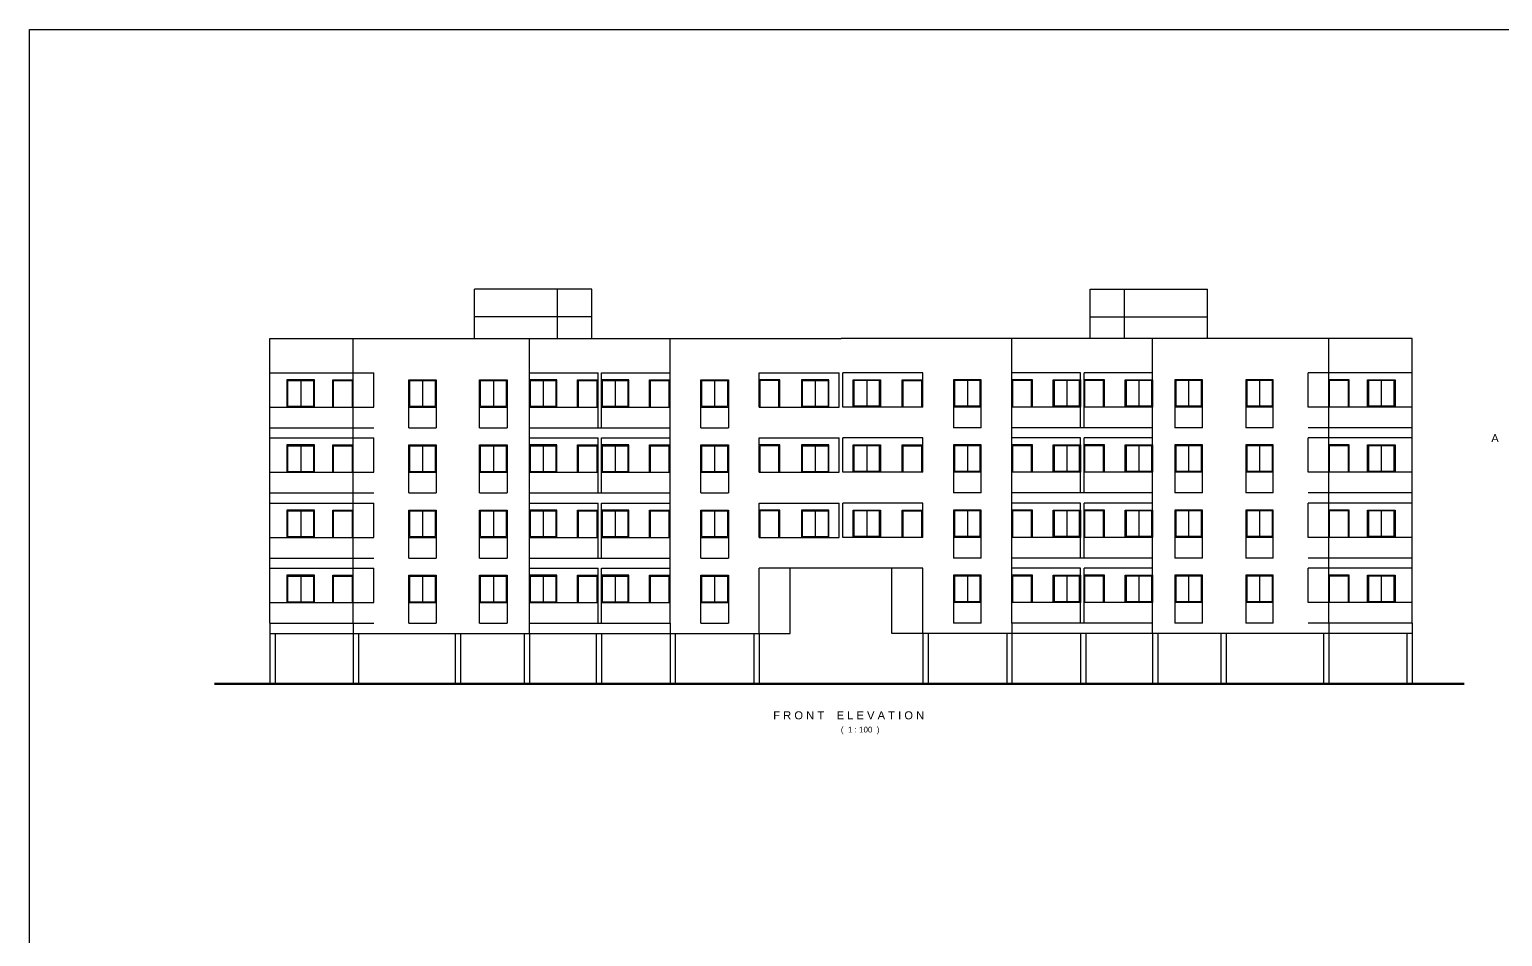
# Model space of a CAD drawing. Header units: inches. Extents: x -539 to 236, y -91 to 352.
# Drawn here: x -539 to -178.9, y 130.8 to 352.5 of the extents above; entities that cross this region are included whole.
import ezdxf

# ---------------------------------------------------------------- set-up
doc = ezdxf.new("R2010")
doc.units = ezdxf.units.IN
doc.header["$LTSCALE"] = 5
doc.header["$MEASUREMENT"] = 0
doc.styles.add('ROMANS', font='arial.ttf')
doc.styles.add('style1', font='swissk.ttf')

msp = doc.modelspace()

# ---------------------------------------------------------------- linework, layer by layer
at = {"color": 7, "lineweight": 25}
for p, q in [((-401.55, 288.97), (-430.2, 288.97)), ((-430.2, 276.95), (-430.2, 288.97)), ((-409.94, 276.95), (-409.94, 288.97)), ((-401.55, 276.95), (-401.55, 288.97)), ((-279.71, 288.97), (-251.06, 288.97)), ((-279.71, 276.95), (-279.71, 288.97)), ((-271.32, 276.95), (-271.32, 288.97)), ((-251.06, 276.95), (-251.06, 288.97)), ((-401.55, 282.26), (-430.2, 282.26)), ((-279.71, 282.26), (-251.06, 282.26)), ((-480.24, 255.15), (-480.24, 276.95)), ((-480.24, 276.95), (-340.63, 276.95)), ((-459.84, 255.15), (-459.84, 276.95)), ((-416.8, 268.56), (-416.8, 276.95)), ((-382.42, 255.15), (-382.42, 276.95)), ((-201.02, 276.95), (-340.63, 276.95)), ((-298.84, 255.15), (-298.84, 276.95)), ((-264.46, 268.56), (-264.46, 276.95)), ((-221.42, 255.15), (-221.42, 276.95)), ((-201.02, 255.15), (-201.02, 276.95)), ((-480.24, 268.56), (-454.81, 268.56)), ((-469.34, 266.88), (-476.05, 266.88)), ((-476.05, 266.88), (-476.05, 260.18)), ((-475.83, 260.4), (-475.83, 266.66)), ((-475.83, 266.66), (-469.57, 266.66)), ((-472.7, 266.66), (-472.7, 260.4)), ((-469.57, 266.66), (-469.57, 260.4)), ((-469.34, 260.18), (-469.34, 266.88)), ((-464.87, 266.88), (-459.84, 266.88)), ((-464.87, 260.18), (-464.87, 266.88)), ((-464.65, 266.66), (-460.06, 266.66)), ((-464.65, 260.18), (-464.65, 266.66)), ((-460.06, 260.18), (-460.06, 266.66)), ((-454.81, 260.18), (-454.81, 268.56)), ((-446.28, 255.15), (-446.28, 266.88)), ((-446.28, 266.88), (-439.58, 266.88)), ((-446.06, 260.4), (-446.06, 266.66)), ((-446.06, 266.66), (-439.8, 266.66)), ((-442.93, 266.66), (-442.93, 260.4)), ((-439.8, 266.66), (-439.8, 260.4)), ((-439.58, 266.88), (-439.58, 255.15)), ((-428.96, 255.15), (-428.96, 266.88)), ((-428.96, 266.88), (-422.25, 266.88)), ((-428.73, 260.4), (-428.73, 266.66)), ((-428.73, 266.66), (-422.47, 266.66)), ((-425.6, 266.66), (-425.6, 260.4)), ((-422.47, 266.66), (-422.47, 260.4)), ((-422.25, 266.88), (-422.25, 255.15)), ((-416.8, 268.56), (-400.03, 268.56)), ((-416.8, 255.15), (-416.8, 268.56)), ((-410.09, 266.88), (-416.8, 266.88)), ((-416.8, 266.88), (-416.8, 260.18)), ((-416.57, 260.4), (-416.57, 266.66)), ((-416.57, 266.66), (-410.31, 266.66)), ((-413.44, 266.66), (-413.44, 260.4)), ((-410.31, 266.66), (-410.31, 260.4)), ((-410.09, 260.18), (-410.09, 266.88)), ((-405.06, 266.88), (-400.03, 266.88)), ((-405.06, 260.18), (-405.06, 266.88)), ((-404.83, 266.66), (-400.25, 266.66)), ((-404.83, 260.18), (-404.83, 266.66)), ((-400.25, 260.18), (-400.25, 266.66)), ((-400.03, 255.15), (-400.03, 268.56)), ((-399.19, 268.56), (-382.42, 268.56)), ((-399.19, 255.15), (-399.19, 268.56)), ((-392.48, 266.88), (-399.19, 266.88)), ((-399.19, 266.88), (-399.19, 260.18)), ((-398.96, 260.4), (-398.96, 266.66)), ((-398.96, 266.66), (-392.7, 266.66)), ((-395.83, 266.66), (-395.83, 260.4)), ((-392.7, 266.66), (-392.7, 260.4)), ((-392.48, 260.18), (-392.48, 266.88)), ((-387.45, 266.88), (-382.42, 266.88)), ((-387.45, 260.18), (-387.45, 266.88)), ((-387.22, 266.66), (-382.64, 266.66)), ((-387.22, 260.18), (-387.22, 266.66)), ((-382.64, 260.18), (-382.64, 266.66)), ((-374.87, 255.15), (-374.87, 266.88)), ((-374.87, 266.88), (-368.16, 266.88)), ((-374.65, 260.4), (-374.65, 266.66)), ((-374.65, 266.66), (-368.39, 266.66)), ((-371.52, 266.66), (-371.52, 260.4)), ((-368.39, 266.66), (-368.39, 260.4)), ((-368.16, 266.88), (-368.16, 255.15)), ((-360.62, 260.18), (-360.62, 268.56)), ((-360.62, 268.56), (-341.05, 268.56)), ((-355.58, 266.88), (-360.62, 266.88)), ((-355.81, 266.66), (-360.39, 266.66)), ((-360.39, 260.18), (-360.39, 266.66)), ((-355.81, 260.18), (-355.81, 266.66)), ((-355.58, 260.18), (-355.58, 266.88)), ((-343.57, 266.88), (-350.27, 266.88)), ((-350.27, 266.88), (-350.27, 260.18)), ((-350.05, 260.4), (-350.05, 266.66)), ((-350.05, 266.66), (-343.79, 266.66)), ((-346.92, 266.66), (-346.92, 260.4)), ((-343.79, 266.66), (-343.79, 260.4)), ((-343.57, 260.18), (-343.57, 266.88)), ((-341.05, 260.18), (-341.05, 268.56)), ((-340.21, 260.18), (-340.21, 268.56)), ((-320.65, 268.56), (-340.21, 268.56)), ((-337.7, 260.18), (-337.7, 266.88)), ((-337.7, 266.88), (-330.99, 266.88)), ((-331.21, 266.66), (-337.47, 266.66)), ((-337.47, 266.66), (-337.47, 260.4)), ((-334.34, 266.66), (-334.34, 260.4)), ((-331.21, 260.4), (-331.21, 266.66)), ((-330.99, 266.88), (-330.99, 260.18)), ((-325.68, 266.88), (-320.65, 266.88)), ((-325.68, 260.18), (-325.68, 266.88)), ((-325.45, 266.66), (-320.87, 266.66)), ((-325.45, 260.18), (-325.45, 266.66)), ((-320.87, 260.18), (-320.87, 266.66)), ((-320.65, 260.18), (-320.65, 268.56)), ((-306.39, 266.88), (-313.1, 266.88)), ((-313.1, 266.88), (-313.1, 255.15)), ((-306.61, 266.66), (-312.88, 266.66)), ((-312.88, 266.66), (-312.88, 260.4)), ((-309.74, 266.66), (-309.74, 260.4)), ((-306.61, 260.4), (-306.61, 266.66)), ((-306.39, 255.15), (-306.39, 266.88)), ((-282.07, 268.56), (-298.84, 268.56)), ((-293.81, 266.88), (-298.84, 266.88)), ((-294.04, 266.66), (-298.62, 266.66)), ((-298.62, 260.18), (-298.62, 266.66)), ((-294.04, 260.18), (-294.04, 266.66)), ((-293.81, 260.18), (-293.81, 266.88)), ((-288.78, 260.18), (-288.78, 266.88)), ((-288.78, 266.88), (-282.07, 266.88)), ((-282.3, 266.66), (-288.56, 266.66)), ((-288.56, 266.66), (-288.56, 260.4)), ((-285.43, 266.66), (-285.43, 260.4)), ((-282.3, 260.4), (-282.3, 266.66)), ((-282.07, 255.15), (-282.07, 268.56)), ((-282.07, 266.88), (-282.07, 260.18)), ((-264.46, 268.56), (-281.23, 268.56)), ((-281.23, 255.15), (-281.23, 268.56)), ((-276.2, 266.88), (-281.23, 266.88)), ((-276.43, 266.66), (-281.01, 266.66)), ((-281.01, 260.18), (-281.01, 266.66)), ((-276.43, 260.18), (-276.43, 266.66)), ((-276.2, 260.18), (-276.2, 266.88)), ((-271.17, 260.18), (-271.17, 266.88)), ((-271.17, 266.88), (-264.46, 266.88)), ((-264.69, 266.66), (-270.95, 266.66)), ((-270.95, 266.66), (-270.95, 260.4)), ((-267.82, 266.66), (-267.82, 260.4)), ((-264.69, 260.4), (-264.69, 266.66)), ((-264.46, 255.15), (-264.46, 268.56)), ((-264.46, 266.88), (-264.46, 260.18)), ((-252.31, 266.88), (-259.01, 266.88)), ((-259.01, 266.88), (-259.01, 255.15)), ((-252.53, 266.66), (-258.79, 266.66)), ((-258.79, 266.66), (-258.79, 260.4)), ((-255.66, 266.66), (-255.66, 260.4)), ((-252.53, 260.4), (-252.53, 266.66)), ((-252.31, 255.15), (-252.31, 266.88)), ((-234.98, 266.88), (-241.68, 266.88)), ((-241.68, 266.88), (-241.68, 255.15)), ((-235.2, 266.66), (-241.46, 266.66)), ((-241.46, 266.66), (-241.46, 260.4)), ((-238.33, 266.66), (-238.33, 260.4)), ((-235.2, 260.4), (-235.2, 266.66)), ((-234.98, 255.15), (-234.98, 266.88)), ((-201.02, 268.56), (-226.45, 268.56)), ((-226.45, 260.18), (-226.45, 268.56)), ((-216.39, 266.88), (-221.42, 266.88)), ((-216.61, 266.66), (-221.2, 266.66)), ((-221.2, 260.18), (-221.2, 266.66)), ((-216.61, 260.18), (-216.61, 266.66)), ((-216.39, 260.18), (-216.39, 266.88)), ((-211.92, 260.18), (-211.92, 266.88)), ((-211.92, 266.88), (-205.21, 266.88)), ((-205.43, 266.66), (-211.69, 266.66)), ((-211.69, 266.66), (-211.69, 260.4)), ((-208.56, 266.66), (-208.56, 260.4)), ((-205.43, 260.4), (-205.43, 266.66)), ((-205.21, 266.88), (-205.21, 260.18)), ((-480.24, 260.18), (-454.81, 260.18)), ((-475.83, 260.4), (-469.57, 260.4)), ((-446.28, 260.18), (-439.58, 260.18)), ((-446.06, 260.4), (-439.8, 260.4)), ((-428.96, 260.18), (-422.25, 260.18)), ((-428.73, 260.4), (-422.47, 260.4)), ((-416.8, 260.18), (-400.03, 260.18)), ((-416.57, 260.4), (-410.31, 260.4)), ((-399.19, 260.18), (-382.42, 260.18)), ((-398.96, 260.4), (-392.7, 260.4)), ((-374.87, 260.18), (-368.16, 260.18)), ((-374.65, 260.4), (-368.39, 260.4)), ((-360.62, 260.18), (-341.05, 260.18)), ((-350.05, 260.4), (-343.79, 260.4)), ((-320.65, 260.18), (-340.21, 260.18)), ((-331.21, 260.4), (-337.47, 260.4)), ((-306.39, 260.18), (-313.1, 260.18)), ((-306.61, 260.4), (-312.88, 260.4)), ((-282.07, 260.18), (-298.84, 260.18)), ((-282.3, 260.4), (-288.56, 260.4)), ((-264.46, 260.18), (-281.23, 260.18)), ((-264.69, 260.4), (-270.95, 260.4)), ((-252.31, 260.18), (-259.01, 260.18)), ((-252.53, 260.4), (-258.79, 260.4)), ((-234.98, 260.18), (-241.68, 260.18)), ((-235.2, 260.4), (-241.46, 260.4)), ((-201.02, 260.18), (-226.45, 260.18)), ((-205.43, 260.4), (-211.69, 260.4)), ((-480.24, 239.21), (-480.24, 255.15)), ((-480.24, 255.15), (-454.81, 255.15)), ((-480.24, 252.63), (-454.81, 252.63)), ((-459.84, 239.21), (-459.84, 255.15)), ((-454.81, 244.24), (-454.81, 252.63)), ((-446.28, 255.15), (-439.58, 255.15)), ((-428.96, 255.15), (-422.25, 255.15)), ((-416.8, 252.63), (-416.8, 255.15)), ((-416.8, 255.15), (-382.42, 255.15)), ((-416.8, 252.63), (-400.03, 252.63)), ((-416.8, 239.21), (-416.8, 252.63)), ((-400.03, 239.21), (-400.03, 252.63)), ((-399.19, 252.63), (-382.42, 252.63)), ((-399.19, 239.21), (-399.19, 252.63)), ((-382.42, 239.21), (-382.42, 255.15)), ((-374.87, 255.15), (-368.16, 255.15)), ((-360.62, 244.24), (-360.62, 252.63)), ((-360.62, 252.63), (-341.05, 252.63)), ((-341.05, 244.24), (-341.05, 252.63)), ((-320.65, 252.63), (-340.21, 252.63)), ((-340.21, 244.24), (-340.21, 252.63)), ((-320.65, 244.24), (-320.65, 252.63)), ((-306.39, 255.15), (-313.1, 255.15)), ((-298.84, 239.21), (-298.84, 255.15)), ((-264.46, 255.15), (-298.84, 255.15)), ((-282.07, 252.63), (-298.84, 252.63)), ((-282.07, 239.21), (-282.07, 252.63)), ((-264.46, 252.63), (-281.23, 252.63)), ((-281.23, 239.21), (-281.23, 252.63)), ((-264.46, 252.63), (-264.46, 255.15)), ((-264.46, 239.21), (-264.46, 252.63)), ((-252.31, 255.15), (-259.01, 255.15)), ((-234.98, 255.15), (-241.68, 255.15)), ((-201.02, 255.15), (-226.45, 255.15)), ((-201.02, 252.63), (-226.45, 252.63)), ((-226.45, 244.24), (-226.45, 252.63)), ((-221.42, 239.21), (-221.42, 255.15)), ((-201.02, 239.21), (-201.02, 255.15)), ((-469.34, 250.95), (-476.05, 250.95)), ((-476.05, 250.95), (-476.05, 244.24)), ((-475.83, 244.47), (-475.83, 250.73)), ((-475.83, 250.73), (-469.57, 250.73)), ((-472.7, 250.73), (-472.7, 244.47)), ((-469.57, 250.73), (-469.57, 244.47)), ((-469.34, 244.24), (-469.34, 250.95)), ((-464.87, 250.95), (-459.84, 250.95)), ((-464.87, 244.24), (-464.87, 250.95)), ((-464.65, 250.73), (-460.06, 250.73)), ((-464.65, 244.24), (-464.65, 250.73)), ((-460.06, 244.24), (-460.06, 250.73)), ((-446.28, 239.21), (-446.28, 250.95)), ((-446.28, 250.95), (-439.58, 250.95)), ((-446.06, 244.47), (-446.06, 250.73)), ((-446.06, 250.73), (-439.8, 250.73)), ((-442.93, 250.73), (-442.93, 244.47)), ((-439.8, 250.73), (-439.8, 244.47)), ((-439.58, 250.95), (-439.58, 239.21)), ((-428.96, 239.21), (-428.96, 250.95)), ((-428.96, 250.95), (-422.25, 250.95)), ((-428.73, 244.47), (-428.73, 250.73)), ((-428.73, 250.73), (-422.47, 250.73)), ((-425.6, 250.73), (-425.6, 244.47)), ((-422.47, 250.73), (-422.47, 244.47)), ((-422.25, 250.95), (-422.25, 239.21)), ((-410.09, 250.95), (-416.8, 250.95)), ((-416.8, 250.95), (-416.8, 244.24)), ((-416.57, 244.47), (-416.57, 250.73)), ((-416.57, 250.73), (-410.31, 250.73)), ((-413.44, 250.73), (-413.44, 244.47)), ((-410.31, 250.73), (-410.31, 244.47)), ((-410.09, 244.24), (-410.09, 250.95)), ((-405.06, 250.95), (-400.03, 250.95)), ((-405.06, 244.24), (-405.06, 250.95)), ((-404.83, 250.73), (-400.25, 250.73)), ((-404.83, 244.24), (-404.83, 250.73)), ((-400.25, 244.24), (-400.25, 250.73)), ((-392.48, 250.95), (-399.19, 250.95)), ((-399.19, 250.95), (-399.19, 244.24)), ((-398.96, 244.47), (-398.96, 250.73)), ((-398.96, 250.73), (-392.7, 250.73)), ((-395.83, 250.73), (-395.83, 244.47)), ((-392.7, 250.73), (-392.7, 244.47)), ((-392.48, 244.24), (-392.48, 250.95)), ((-387.45, 250.95), (-382.42, 250.95)), ((-387.45, 244.24), (-387.45, 250.95)), ((-387.22, 250.73), (-382.64, 250.73)), ((-387.22, 244.24), (-387.22, 250.73)), ((-382.64, 244.24), (-382.64, 250.73)), ((-374.87, 239.21), (-374.87, 250.95)), ((-374.87, 250.95), (-368.16, 250.95)), ((-374.65, 244.47), (-374.65, 250.73)), ((-374.65, 250.73), (-368.39, 250.73)), ((-371.52, 250.73), (-371.52, 244.47)), ((-368.39, 250.73), (-368.39, 244.47)), ((-368.16, 250.95), (-368.16, 239.21)), ((-355.58, 250.95), (-360.62, 250.95)), ((-355.81, 250.73), (-360.39, 250.73)), ((-360.39, 244.24), (-360.39, 250.73)), ((-355.81, 244.24), (-355.81, 250.73)), ((-355.58, 244.24), (-355.58, 250.95)), ((-343.57, 250.95), (-350.27, 250.95)), ((-350.27, 250.95), (-350.27, 244.24)), ((-350.05, 244.47), (-350.05, 250.73)), ((-350.05, 250.73), (-343.79, 250.73)), ((-346.92, 250.73), (-346.92, 244.47)), ((-343.79, 250.73), (-343.79, 244.47)), ((-343.57, 244.24), (-343.57, 250.95)), ((-337.7, 244.24), (-337.7, 250.95)), ((-337.7, 250.95), (-330.99, 250.95)), ((-331.21, 250.73), (-337.47, 250.73)), ((-337.47, 250.73), (-337.47, 244.47)), ((-334.34, 250.73), (-334.34, 244.47)), ((-331.21, 244.47), (-331.21, 250.73)), ((-330.99, 250.95), (-330.99, 244.24)), ((-325.68, 250.95), (-320.65, 250.95)), ((-325.68, 244.24), (-325.68, 250.95)), ((-325.45, 250.73), (-320.87, 250.73)), ((-325.45, 244.24), (-325.45, 250.73)), ((-320.87, 244.24), (-320.87, 250.73)), ((-306.39, 250.95), (-313.1, 250.95)), ((-313.1, 250.95), (-313.1, 239.21)), ((-306.61, 250.73), (-312.88, 250.73)), ((-312.88, 250.73), (-312.88, 244.47)), ((-309.74, 250.73), (-309.74, 244.47)), ((-306.61, 244.47), (-306.61, 250.73)), ((-306.39, 239.21), (-306.39, 250.95)), ((-293.81, 250.95), (-298.84, 250.95)), ((-294.04, 250.73), (-298.62, 250.73)), ((-298.62, 244.24), (-298.62, 250.73)), ((-294.04, 244.24), (-294.04, 250.73)), ((-293.81, 244.24), (-293.81, 250.95)), ((-288.78, 244.24), (-288.78, 250.95)), ((-288.78, 250.95), (-282.07, 250.95)), ((-282.3, 250.73), (-288.56, 250.73)), ((-288.56, 250.73), (-288.56, 244.47)), ((-285.43, 250.73), (-285.43, 244.47)), ((-282.3, 244.47), (-282.3, 250.73)), ((-282.07, 250.95), (-282.07, 244.24)), ((-276.2, 250.95), (-281.23, 250.95)), ((-276.43, 250.73), (-281.01, 250.73)), ((-281.01, 244.24), (-281.01, 250.73)), ((-276.43, 244.24), (-276.43, 250.73)), ((-276.2, 244.24), (-276.2, 250.95)), ((-271.17, 244.24), (-271.17, 250.95)), ((-271.17, 250.95), (-264.46, 250.95)), ((-264.69, 250.73), (-270.95, 250.73)), ((-270.95, 250.73), (-270.95, 244.47)), ((-267.82, 250.73), (-267.82, 244.47)), ((-264.69, 244.47), (-264.69, 250.73)), ((-264.46, 250.95), (-264.46, 244.24)), ((-252.31, 250.95), (-259.01, 250.95)), ((-259.01, 250.95), (-259.01, 239.21)), ((-252.53, 250.73), (-258.79, 250.73)), ((-258.79, 250.73), (-258.79, 244.47)), ((-255.66, 250.73), (-255.66, 244.47)), ((-252.53, 244.47), (-252.53, 250.73)), ((-252.31, 239.21), (-252.31, 250.95)), ((-234.98, 250.95), (-241.68, 250.95)), ((-241.68, 250.95), (-241.68, 239.21)), ((-235.2, 250.73), (-241.46, 250.73)), ((-241.46, 250.73), (-241.46, 244.47)), ((-238.33, 250.73), (-238.33, 244.47)), ((-235.2, 244.47), (-235.2, 250.73)), ((-234.98, 239.21), (-234.98, 250.95)), ((-216.39, 250.95), (-221.42, 250.95)), ((-216.61, 250.73), (-221.2, 250.73)), ((-221.2, 244.24), (-221.2, 250.73)), ((-216.61, 244.24), (-216.61, 250.73)), ((-216.39, 244.24), (-216.39, 250.95)), ((-211.92, 244.24), (-211.92, 250.95)), ((-211.92, 250.95), (-205.21, 250.95)), ((-205.43, 250.73), (-211.69, 250.73)), ((-211.69, 250.73), (-211.69, 244.47)), ((-208.56, 250.73), (-208.56, 244.47)), ((-205.43, 244.47), (-205.43, 250.73)), ((-205.21, 250.95), (-205.21, 244.24)), ((-480.24, 244.24), (-454.81, 244.24)), ((-475.83, 244.47), (-469.57, 244.47)), ((-446.28, 244.24), (-439.58, 244.24)), ((-446.06, 244.47), (-439.8, 244.47)), ((-428.96, 244.24), (-422.25, 244.24)), ((-428.73, 244.47), (-422.47, 244.47)), ((-416.8, 244.24), (-400.03, 244.24)), ((-416.57, 244.47), (-410.31, 244.47)), ((-399.19, 244.24), (-382.42, 244.24)), ((-398.96, 244.47), (-392.7, 244.47)), ((-374.87, 244.24), (-368.16, 244.24)), ((-374.65, 244.47), (-368.39, 244.47)), ((-360.62, 244.24), (-341.05, 244.24)), ((-350.05, 244.47), (-343.79, 244.47)), ((-320.65, 244.24), (-340.21, 244.24)), ((-331.21, 244.47), (-337.47, 244.47)), ((-306.39, 244.24), (-313.1, 244.24)), ((-306.61, 244.47), (-312.88, 244.47)), ((-282.07, 244.24), (-298.84, 244.24)), ((-282.3, 244.47), (-288.56, 244.47)), ((-264.46, 244.24), (-281.23, 244.24)), ((-264.69, 244.47), (-270.95, 244.47)), ((-252.31, 244.24), (-259.01, 244.24)), ((-252.53, 244.47), (-258.79, 244.47)), ((-234.98, 244.24), (-241.68, 244.24)), ((-235.2, 244.47), (-241.46, 244.47)), ((-201.02, 244.24), (-226.45, 244.24)), ((-205.43, 244.47), (-211.69, 244.47)), ((-480.24, 223.28), (-480.24, 239.21)), ((-480.24, 239.21), (-454.81, 239.21)), ((-459.84, 223.28), (-459.84, 239.21)), ((-446.28, 239.21), (-439.58, 239.21)), ((-428.96, 239.21), (-422.25, 239.21)), ((-416.8, 236.7), (-416.8, 239.21)), ((-416.8, 239.21), (-382.42, 239.21)), ((-382.42, 223.28), (-382.42, 239.21)), ((-374.87, 239.21), (-368.16, 239.21)), ((-306.39, 239.21), (-313.1, 239.21)), ((-298.84, 223.28), (-298.84, 239.21)), ((-264.46, 239.21), (-298.84, 239.21)), ((-264.46, 236.7), (-264.46, 239.21)), ((-252.31, 239.21), (-259.01, 239.21)), ((-234.98, 239.21), (-241.68, 239.21)), ((-201.02, 239.21), (-226.45, 239.21)), ((-221.42, 223.28), (-221.42, 239.21)), ((-201.02, 223.28), (-201.02, 239.21)), ((-480.24, 236.7), (-454.81, 236.7)), ((-469.34, 235.02), (-476.05, 235.02)), ((-476.05, 235.02), (-476.05, 228.31)), ((-475.83, 228.54), (-475.83, 234.8)), ((-475.83, 234.8), (-469.57, 234.8)), ((-472.7, 234.8), (-472.7, 228.54)), ((-469.57, 234.8), (-469.57, 228.54)), ((-469.34, 228.31), (-469.34, 235.02)), ((-464.87, 235.02), (-459.84, 235.02)), ((-464.87, 228.31), (-464.87, 235.02)), ((-464.65, 234.8), (-460.06, 234.8)), ((-464.65, 228.31), (-464.65, 234.8)), ((-460.06, 228.31), (-460.06, 234.8)), ((-454.81, 228.31), (-454.81, 236.7)), ((-446.28, 223.28), (-446.28, 235.02)), ((-446.28, 235.02), (-439.58, 235.02)), ((-446.06, 228.54), (-446.06, 234.8)), ((-446.06, 234.8), (-439.8, 234.8)), ((-442.93, 234.8), (-442.93, 228.54)), ((-439.8, 234.8), (-439.8, 228.54)), ((-439.58, 235.02), (-439.58, 223.28)), ((-428.96, 223.28), (-428.96, 235.02)), ((-428.96, 235.02), (-422.25, 235.02)), ((-428.73, 228.54), (-428.73, 234.8)), ((-428.73, 234.8), (-422.47, 234.8)), ((-425.6, 234.8), (-425.6, 228.54)), ((-422.47, 234.8), (-422.47, 228.54)), ((-422.25, 235.02), (-422.25, 223.28)), ((-416.8, 236.7), (-400.03, 236.7)), ((-416.8, 223.28), (-416.8, 236.7)), ((-410.09, 235.02), (-416.8, 235.02)), ((-416.8, 235.02), (-416.8, 228.31)), ((-416.57, 228.54), (-416.57, 234.8)), ((-416.57, 234.8), (-410.31, 234.8)), ((-413.44, 234.8), (-413.44, 228.54)), ((-410.31, 234.8), (-410.31, 228.54)), ((-410.09, 228.31), (-410.09, 235.02)), ((-405.06, 235.02), (-400.03, 235.02)), ((-405.06, 228.31), (-405.06, 235.02)), ((-404.83, 234.8), (-400.25, 234.8)), ((-404.83, 228.31), (-404.83, 234.8)), ((-400.25, 228.31), (-400.25, 234.8)), ((-400.03, 223.28), (-400.03, 236.7)), ((-399.19, 236.7), (-382.42, 236.7)), ((-399.19, 223.28), (-399.19, 236.7)), ((-392.48, 235.02), (-399.19, 235.02)), ((-399.19, 235.02), (-399.19, 228.31)), ((-398.96, 228.54), (-398.96, 234.8)), ((-398.96, 234.8), (-392.7, 234.8)), ((-395.83, 234.8), (-395.83, 228.54)), ((-392.7, 234.8), (-392.7, 228.54)), ((-392.48, 228.31), (-392.48, 235.02)), ((-387.45, 235.02), (-382.42, 235.02)), ((-387.45, 228.31), (-387.45, 235.02)), ((-387.22, 234.8), (-382.64, 234.8)), ((-387.22, 228.31), (-387.22, 234.8)), ((-382.64, 228.31), (-382.64, 234.8)), ((-374.87, 223.28), (-374.87, 235.02)), ((-374.87, 235.02), (-368.16, 235.02)), ((-374.65, 228.54), (-374.65, 234.8)), ((-374.65, 234.8), (-368.39, 234.8)), ((-371.52, 234.8), (-371.52, 228.54)), ((-368.39, 234.8), (-368.39, 228.54)), ((-368.16, 235.02), (-368.16, 223.28)), ((-360.62, 228.31), (-360.62, 236.7)), ((-360.62, 236.7), (-341.05, 236.7)), ((-355.58, 235.02), (-360.62, 235.02)), ((-355.81, 234.8), (-360.39, 234.8)), ((-360.39, 228.31), (-360.39, 234.8)), ((-355.81, 228.31), (-355.81, 234.8)), ((-355.58, 228.31), (-355.58, 235.02)), ((-343.57, 235.02), (-350.27, 235.02)), ((-350.27, 235.02), (-350.27, 228.31)), ((-350.05, 228.54), (-350.05, 234.8)), ((-350.05, 234.8), (-343.79, 234.8)), ((-346.92, 234.8), (-346.92, 228.54)), ((-343.79, 234.8), (-343.79, 228.54)), ((-343.57, 228.31), (-343.57, 235.02)), ((-341.05, 228.31), (-341.05, 236.7)), ((-320.65, 236.7), (-340.21, 236.7)), ((-340.21, 228.31), (-340.21, 236.7)), ((-337.7, 228.31), (-337.7, 235.02)), ((-337.7, 235.02), (-330.99, 235.02)), ((-331.21, 234.8), (-337.47, 234.8)), ((-337.47, 234.8), (-337.47, 228.54)), ((-334.34, 234.8), (-334.34, 228.54)), ((-331.21, 228.54), (-331.21, 234.8)), ((-330.99, 235.02), (-330.99, 228.31)), ((-325.68, 235.02), (-320.65, 235.02)), ((-325.68, 228.31), (-325.68, 235.02)), ((-325.45, 234.8), (-320.87, 234.8)), ((-325.45, 228.31), (-325.45, 234.8)), ((-320.87, 228.31), (-320.87, 234.8)), ((-320.65, 228.31), (-320.65, 236.7)), ((-306.39, 235.02), (-313.1, 235.02)), ((-313.1, 235.02), (-313.1, 223.28)), ((-306.61, 234.8), (-312.88, 234.8)), ((-312.88, 234.8), (-312.88, 228.54)), ((-309.74, 234.8), (-309.74, 228.54)), ((-306.61, 228.54), (-306.61, 234.8)), ((-306.39, 223.28), (-306.39, 235.02)), ((-282.07, 236.7), (-298.84, 236.7)), ((-293.81, 235.02), (-298.84, 235.02)), ((-294.04, 234.8), (-298.62, 234.8)), ((-298.62, 228.31), (-298.62, 234.8)), ((-294.04, 228.31), (-294.04, 234.8)), ((-293.81, 228.31), (-293.81, 235.02)), ((-288.78, 228.31), (-288.78, 235.02)), ((-288.78, 235.02), (-282.07, 235.02)), ((-282.3, 234.8), (-288.56, 234.8)), ((-288.56, 234.8), (-288.56, 228.54)), ((-285.43, 234.8), (-285.43, 228.54)), ((-282.3, 228.54), (-282.3, 234.8)), ((-282.07, 223.28), (-282.07, 236.7)), ((-282.07, 235.02), (-282.07, 228.31)), ((-264.46, 236.7), (-281.23, 236.7)), ((-281.23, 223.28), (-281.23, 236.7)), ((-276.2, 235.02), (-281.23, 235.02)), ((-276.43, 234.8), (-281.01, 234.8)), ((-281.01, 228.31), (-281.01, 234.8)), ((-276.43, 228.31), (-276.43, 234.8)), ((-276.2, 228.31), (-276.2, 235.02)), ((-271.17, 228.31), (-271.17, 235.02)), ((-271.17, 235.02), (-264.46, 235.02)), ((-264.69, 234.8), (-270.95, 234.8)), ((-270.95, 234.8), (-270.95, 228.54)), ((-267.82, 234.8), (-267.82, 228.54)), ((-264.69, 228.54), (-264.69, 234.8)), ((-264.46, 223.28), (-264.46, 236.7)), ((-264.46, 235.02), (-264.46, 228.31)), ((-252.31, 235.02), (-259.01, 235.02)), ((-259.01, 235.02), (-259.01, 223.28)), ((-252.53, 234.8), (-258.79, 234.8)), ((-258.79, 234.8), (-258.79, 228.54)), ((-255.66, 234.8), (-255.66, 228.54)), ((-252.53, 228.54), (-252.53, 234.8)), ((-252.31, 223.28), (-252.31, 235.02)), ((-234.98, 235.02), (-241.68, 235.02)), ((-241.68, 235.02), (-241.68, 223.28)), ((-235.2, 234.8), (-241.46, 234.8)), ((-241.46, 234.8), (-241.46, 228.54)), ((-238.33, 234.8), (-238.33, 228.54)), ((-235.2, 228.54), (-235.2, 234.8)), ((-234.98, 223.28), (-234.98, 235.02)), ((-201.02, 236.7), (-226.45, 236.7)), ((-226.45, 228.31), (-226.45, 236.7)), ((-216.39, 235.02), (-221.42, 235.02)), ((-216.61, 234.8), (-221.2, 234.8)), ((-221.2, 228.31), (-221.2, 234.8)), ((-216.61, 228.31), (-216.61, 234.8)), ((-216.39, 228.31), (-216.39, 235.02)), ((-211.92, 228.31), (-211.92, 235.02)), ((-211.92, 235.02), (-205.21, 235.02)), ((-205.43, 234.8), (-211.69, 234.8)), ((-211.69, 234.8), (-211.69, 228.54)), ((-208.56, 234.8), (-208.56, 228.54)), ((-205.43, 228.54), (-205.43, 234.8)), ((-205.21, 235.02), (-205.21, 228.31)), ((-480.24, 228.31), (-454.81, 228.31)), ((-475.83, 228.54), (-469.57, 228.54)), ((-446.28, 228.31), (-439.58, 228.31)), ((-446.06, 228.54), (-439.8, 228.54)), ((-428.96, 228.31), (-422.25, 228.31)), ((-428.73, 228.54), (-422.47, 228.54)), ((-416.8, 228.31), (-400.03, 228.31)), ((-416.57, 228.54), (-410.31, 228.54)), ((-399.19, 228.31), (-382.42, 228.31)), ((-398.96, 228.54), (-392.7, 228.54)), ((-374.87, 228.31), (-368.16, 228.31)), ((-374.65, 228.54), (-368.39, 228.54)), ((-360.62, 228.31), (-341.05, 228.31)), ((-350.05, 228.54), (-343.79, 228.54)), ((-320.65, 228.31), (-340.21, 228.31)), ((-331.21, 228.54), (-337.47, 228.54)), ((-306.39, 228.31), (-313.1, 228.31)), ((-306.61, 228.54), (-312.88, 228.54)), ((-282.07, 228.31), (-298.84, 228.31)), ((-282.3, 228.54), (-288.56, 228.54)), ((-264.46, 228.31), (-281.23, 228.31)), ((-264.69, 228.54), (-270.95, 228.54)), ((-252.31, 228.31), (-259.01, 228.31)), ((-252.53, 228.54), (-258.79, 228.54)), ((-234.98, 228.31), (-241.68, 228.31)), ((-235.2, 228.54), (-241.46, 228.54)), ((-201.02, 228.31), (-226.45, 228.31)), ((-205.43, 228.54), (-211.69, 228.54)), ((-480.24, 207.35), (-480.24, 223.28)), ((-480.24, 223.28), (-454.81, 223.28)), ((-459.84, 207.35), (-459.84, 223.28)), ((-446.28, 223.28), (-439.58, 223.28)), ((-428.96, 223.28), (-422.25, 223.28)), ((-416.8, 220.77), (-416.8, 223.28)), ((-416.8, 223.28), (-382.42, 223.28)), ((-382.42, 207.35), (-382.42, 223.28)), ((-374.87, 223.28), (-368.16, 223.28)), ((-306.39, 223.28), (-313.1, 223.28)), ((-298.84, 207.35), (-298.84, 223.28)), ((-264.46, 223.28), (-298.84, 223.28)), ((-264.46, 220.77), (-264.46, 223.28)), ((-252.31, 223.28), (-259.01, 223.28)), ((-234.98, 223.28), (-241.68, 223.28)), ((-201.02, 223.28), (-226.45, 223.28)), ((-221.42, 207.35), (-221.42, 223.28)), ((-201.02, 207.35), (-201.02, 223.28)), ((-480.24, 220.77), (-454.81, 220.77)), ((-454.81, 212.38), (-454.81, 220.77)), ((-416.8, 220.77), (-400.03, 220.77)), ((-416.8, 207.35), (-416.8, 220.77)), ((-400.03, 207.35), (-400.03, 220.77)), ((-399.19, 220.77), (-382.42, 220.77)), ((-399.19, 207.35), (-399.19, 220.77)), ((-360.62, 204.83), (-360.62, 220.77)), ((-320.65, 220.77), (-360.62, 220.77)), ((-353.07, 204.83), (-353.07, 220.77)), ((-328.19, 204.83), (-328.19, 220.77)), ((-320.65, 204.83), (-320.65, 220.77)), ((-282.07, 220.77), (-298.84, 220.77)), ((-282.07, 207.35), (-282.07, 220.77)), ((-264.46, 220.77), (-281.23, 220.77)), ((-281.23, 207.35), (-281.23, 220.77)), ((-264.46, 207.35), (-264.46, 220.77)), ((-201.02, 220.77), (-226.45, 220.77)), ((-226.45, 212.38), (-226.45, 220.77)), ((-469.34, 219.09), (-476.05, 219.09)), ((-476.05, 219.09), (-476.05, 212.38)), ((-475.83, 212.6), (-475.83, 218.87)), ((-475.83, 218.87), (-469.57, 218.87)), ((-472.7, 218.87), (-472.7, 212.6)), ((-469.57, 218.87), (-469.57, 212.6)), ((-469.34, 212.38), (-469.34, 219.09)), ((-464.87, 219.09), (-459.84, 219.09)), ((-464.87, 212.38), (-464.87, 219.09)), ((-464.65, 218.87), (-460.06, 218.87)), ((-464.65, 212.38), (-464.65, 218.87)), ((-460.06, 212.38), (-460.06, 218.87)), ((-446.28, 207.35), (-446.28, 219.09)), ((-446.28, 219.09), (-439.58, 219.09)), ((-446.06, 212.6), (-446.06, 218.87)), ((-446.06, 218.87), (-439.8, 218.87)), ((-442.93, 218.87), (-442.93, 212.6)), ((-439.8, 218.87), (-439.8, 212.6)), ((-439.58, 219.09), (-439.58, 207.35)), ((-428.96, 207.35), (-428.96, 219.09)), ((-428.96, 219.09), (-422.25, 219.09)), ((-428.73, 212.6), (-428.73, 218.87)), ((-428.73, 218.87), (-422.47, 218.87)), ((-425.6, 218.87), (-425.6, 212.6)), ((-422.47, 218.87), (-422.47, 212.6)), ((-422.25, 219.09), (-422.25, 207.35)), ((-410.09, 219.09), (-416.8, 219.09)), ((-416.8, 219.09), (-416.8, 212.38)), ((-416.57, 212.6), (-416.57, 218.87)), ((-416.57, 218.87), (-410.31, 218.87)), ((-413.44, 218.87), (-413.44, 212.6)), ((-410.31, 218.87), (-410.31, 212.6)), ((-410.09, 212.38), (-410.09, 219.09)), ((-405.06, 219.09), (-400.03, 219.09)), ((-405.06, 212.38), (-405.06, 219.09)), ((-404.83, 218.87), (-400.25, 218.87)), ((-404.83, 212.38), (-404.83, 218.87)), ((-400.25, 212.38), (-400.25, 218.87)), ((-392.48, 219.09), (-399.19, 219.09)), ((-399.19, 219.09), (-399.19, 212.38)), ((-398.96, 212.6), (-398.96, 218.87)), ((-398.96, 218.87), (-392.7, 218.87)), ((-395.83, 218.87), (-395.83, 212.6)), ((-392.7, 218.87), (-392.7, 212.6)), ((-392.48, 212.38), (-392.48, 219.09)), ((-387.45, 219.09), (-382.42, 219.09)), ((-387.45, 212.38), (-387.45, 219.09)), ((-387.22, 218.87), (-382.64, 218.87)), ((-387.22, 212.38), (-387.22, 218.87)), ((-382.64, 212.38), (-382.64, 218.87)), ((-374.87, 207.35), (-374.87, 219.09)), ((-374.87, 219.09), (-368.16, 219.09)), ((-374.65, 212.6), (-374.65, 218.87)), ((-374.65, 218.87), (-368.39, 218.87)), ((-371.52, 218.87), (-371.52, 212.6)), ((-368.39, 218.87), (-368.39, 212.6)), ((-368.16, 219.09), (-368.16, 207.35)), ((-306.39, 219.09), (-313.1, 219.09)), ((-313.1, 219.09), (-313.1, 207.35)), ((-306.61, 218.87), (-312.88, 218.87)), ((-312.88, 218.87), (-312.88, 212.6)), ((-309.74, 218.87), (-309.74, 212.6)), ((-306.61, 212.6), (-306.61, 218.87)), ((-306.39, 207.35), (-306.39, 219.09)), ((-293.81, 219.09), (-298.84, 219.09)), ((-294.04, 218.87), (-298.62, 218.87)), ((-298.62, 212.38), (-298.62, 218.87)), ((-294.04, 212.38), (-294.04, 218.87)), ((-293.81, 212.38), (-293.81, 219.09)), ((-288.78, 212.38), (-288.78, 219.09)), ((-288.78, 219.09), (-282.07, 219.09)), ((-282.3, 218.87), (-288.56, 218.87)), ((-288.56, 218.87), (-288.56, 212.6)), ((-285.43, 218.87), (-285.43, 212.6)), ((-282.3, 212.6), (-282.3, 218.87)), ((-282.07, 219.09), (-282.07, 212.38)), ((-276.2, 219.09), (-281.23, 219.09)), ((-276.43, 218.87), (-281.01, 218.87)), ((-281.01, 212.38), (-281.01, 218.87)), ((-276.43, 212.38), (-276.43, 218.87)), ((-276.2, 212.38), (-276.2, 219.09)), ((-271.17, 212.38), (-271.17, 219.09)), ((-271.17, 219.09), (-264.46, 219.09)), ((-264.69, 218.87), (-270.95, 218.87)), ((-270.95, 218.87), (-270.95, 212.6)), ((-267.82, 218.87), (-267.82, 212.6)), ((-264.69, 212.6), (-264.69, 218.87)), ((-264.46, 219.09), (-264.46, 212.38)), ((-252.31, 219.09), (-259.01, 219.09)), ((-259.01, 219.09), (-259.01, 207.35)), ((-252.53, 218.87), (-258.79, 218.87)), ((-258.79, 218.87), (-258.79, 212.6)), ((-255.66, 218.87), (-255.66, 212.6)), ((-252.53, 212.6), (-252.53, 218.87)), ((-252.31, 207.35), (-252.31, 219.09)), ((-234.98, 219.09), (-241.68, 219.09)), ((-241.68, 219.09), (-241.68, 207.35)), ((-235.2, 218.87), (-241.46, 218.87)), ((-241.46, 218.87), (-241.46, 212.6)), ((-238.33, 218.87), (-238.33, 212.6)), ((-235.2, 212.6), (-235.2, 218.87)), ((-234.98, 207.35), (-234.98, 219.09)), ((-216.39, 219.09), (-221.42, 219.09)), ((-216.61, 218.87), (-221.2, 218.87)), ((-221.2, 212.38), (-221.2, 218.87)), ((-216.61, 212.38), (-216.61, 218.87)), ((-216.39, 212.38), (-216.39, 219.09)), ((-211.92, 212.38), (-211.92, 219.09)), ((-211.92, 219.09), (-205.21, 219.09)), ((-205.43, 218.87), (-211.69, 218.87)), ((-211.69, 218.87), (-211.69, 212.6)), ((-208.56, 218.87), (-208.56, 212.6)), ((-205.43, 212.6), (-205.43, 218.87)), ((-205.21, 219.09), (-205.21, 212.38)), ((-475.83, 212.6), (-469.57, 212.6)), ((-446.06, 212.6), (-439.8, 212.6)), ((-428.73, 212.6), (-422.47, 212.6)), ((-416.57, 212.6), (-410.31, 212.6)), ((-398.96, 212.6), (-392.7, 212.6)), ((-374.65, 212.6), (-368.39, 212.6)), ((-306.61, 212.6), (-312.88, 212.6)), ((-282.3, 212.6), (-288.56, 212.6)), ((-264.69, 212.6), (-270.95, 212.6)), ((-252.53, 212.6), (-258.79, 212.6)), ((-235.2, 212.6), (-241.46, 212.6)), ((-205.43, 212.6), (-211.69, 212.6)), ((-480.24, 212.38), (-454.81, 212.38)), ((-446.28, 212.38), (-439.58, 212.38)), ((-428.96, 212.38), (-422.25, 212.38)), ((-416.8, 212.38), (-400.03, 212.38)), ((-399.19, 212.38), (-382.42, 212.38)), ((-374.87, 212.38), (-368.16, 212.38)), ((-306.39, 212.38), (-313.1, 212.38)), ((-282.07, 212.38), (-298.84, 212.38)), ((-264.46, 212.38), (-281.23, 212.38)), ((-252.31, 212.38), (-259.01, 212.38)), ((-234.98, 212.38), (-241.68, 212.38)), ((-201.02, 212.38), (-226.45, 212.38)), ((-480.24, 207.35), (-454.81, 207.35)), ((-480.24, 207.35), (-480.24, 204.83)), ((-459.84, 207.35), (-459.84, 204.83)), ((-446.28, 207.35), (-439.58, 207.35)), ((-428.96, 207.35), (-422.25, 207.35)), ((-416.8, 207.35), (-382.42, 207.35)), ((-416.8, 204.83), (-416.8, 207.35)), ((-382.42, 207.35), (-382.42, 204.83)), ((-374.87, 207.35), (-368.16, 207.35)), ((-306.39, 207.35), (-313.1, 207.35)), ((-264.46, 207.35), (-298.84, 207.35)), ((-298.84, 207.35), (-298.84, 204.83)), ((-264.46, 204.83), (-264.46, 207.35)), ((-252.31, 207.35), (-259.01, 207.35)), ((-234.98, 207.35), (-241.68, 207.35)), ((-201.02, 207.35), (-226.45, 207.35)), ((-221.42, 207.35), (-221.42, 204.83)), ((-201.02, 207.35), (-201.02, 204.83)), ((-480.24, 204.83), (-353.07, 204.83)), ((-480.24, 204.83), (-480.24, 192.54)), ((-478.96, 204.83), (-478.96, 192.54)), ((-459.84, 204.83), (-459.84, 192.54)), ((-458.55, 204.83), (-458.55, 192.54)), ((-434.85, 192.54), (-434.85, 204.83)), ((-433.57, 192.54), (-433.57, 204.83)), ((-418.08, 204.83), (-418.08, 192.54)), ((-416.8, 204.83), (-416.8, 192.54)), ((-400.47, 204.83), (-400.47, 192.54)), ((-399.19, 204.83), (-399.19, 192.54)), ((-382.42, 204.83), (-382.42, 192.54)), ((-381.13, 204.83), (-381.13, 192.54)), ((-361.9, 204.83), (-361.9, 192.54)), ((-360.62, 204.83), (-360.62, 192.54)), ((-201.02, 204.83), (-328.19, 204.83)), ((-320.65, 204.83), (-320.65, 192.54)), ((-319.36, 204.83), (-319.36, 192.54)), ((-300.13, 204.83), (-300.13, 192.54)), ((-298.84, 204.83), (-298.84, 192.54)), ((-282.07, 204.83), (-282.07, 192.54)), ((-280.79, 204.83), (-280.79, 192.54)), ((-264.46, 204.83), (-264.46, 192.54)), ((-263.18, 204.83), (-263.18, 192.54)), ((-247.69, 192.54), (-247.69, 204.83)), ((-246.41, 192.54), (-246.41, 204.83)), ((-222.71, 204.83), (-222.71, 192.54)), ((-221.42, 204.83), (-221.42, 192.54)), ((-202.3, 204.83), (-202.3, 192.54)), ((-201.02, 204.83), (-201.02, 192.54))]:
    msp.add_line(p, q, dxfattribs=at)
at = {"color": 7, "lineweight": 50}
msp.add_line((-493.79, 192.54), (-188.28, 192.54), dxfattribs=at)
msp.add_lwpolyline([(-539, 352.5), (236, 352.5), (236, -91), (-539, -91)], close=True)

# ---------------------------------------------------------------- texts
at = {"color": 7, "lineweight": 25, "style": 'style1'}
for s, height, p in [('    A', 1.957, (-184.72, 251.61)), ('F R O N T    E L E V A T I O N', 1.9566, (-357.2, 183.85))]:
    msp.add_text(s, height=height, dxfattribs=at).set_placement(p)
at = {"color": 7, "lineweight": 9, "style": 'ROMANS'}
msp.add_text('(  1 : 100  )', height=1.3975, dxfattribs=at).set_placement((-340.67, 180.64))

doc.saveas('drawing.dxf')
